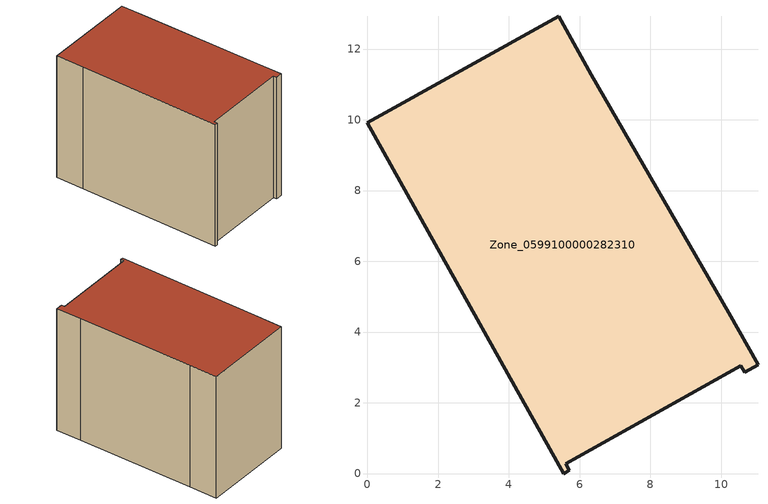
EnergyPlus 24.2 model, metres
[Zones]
Zone_0599100000282310
 floor ground (C_G): 0.93,8.24 0,9.92 5.41,12.92 6.33,11.28 10.21,4.55 11.04,3.07 10.66,2.86 10.55,3.05 5.6,0.28 5.71,0.09 5.55,0 z0
 wall outside (C_F): 0,9.92 0.93,8.24 5.55,0 5.71,0.09 5.6,0.28 10.55,3.05 10.66,2.86 11.04,3.07 10.21,4.55 6.33,11.28 5.41,12.92 0,9.92 z0:8.55
 roof outside (C_R): 11.04,3.07 10.21,4.55 6.33,11.28 5.41,12.92 0,9.92 0.93,8.24 5.55,0 5.71,0.09 5.6,0.28 10.55,3.05 10.66,2.86 z8.55
[BUILDING]
Pand.0599100000282310: North Axis=0; Terrain=City; Loads Convergence Tolerance Value=0.04; Temperature Convergence Tolerance Value=0.4; Solar Distribution=FullExterior; Maximum Number of Warmup Days=25; Minimum Number of Warmup Days=1
[Site:Location]
Rotterdam.The.Hague.AP_ZH_NLD Design_Conditions: Latitude=51.96; Longitude=4.45; Time Zone=1; Elevation=-4.5
[SITE:GROUNDTEMPERATURE:BUILDINGSURFACE]
18, 18, 18, 18, 18, 18, 18, 18, 18, 18, 18, 18
[MATERIAL] Thermal Absorptance=0.9; Solar Absorptance=0.7; Visible Absorptance=0.7
Name | Roughness | Thickness | Conductivity | Density | Specific Heat
G.TC.1965-1974 | MediumSmooth | 0.15 | 0.882353 | 540 | 1210
F.TC.1965-1974 | Rough | 0.3 | 0.697674 | 1920 | 840
R.TC.1965-1974 | MediumRough | 0.2 | 0.232558 | 1500 | 1000
[CONSTRUCTION]
C_G: G.TC.1965-1974
C_F: F.TC.1965-1974
C_R: R.TC.1965-1974
[ZONE]
Zone_0599100000282310: Type=1; Multiplier=1; Ceiling Height=Autocalculate; Volume=Autocalculate; Floor Area=autocalculate; Part of Total Floor Area=Yes
[ZONEINFILTRATION:DESIGNFLOWRATE]
Infil_Zone_0599100000282310: Zone or ZoneList or Space or SpaceList=Zone_0599100000282310; Schedule=AlwaysOn; Design Flow Rate Calculation Method=Flow/Area; Flow Rate per Floor Area=0.003; Constant Term Coefficient=1; Temperature Term Coefficient=0; Velocity Term Coefficient=0; Velocity Squared Term Coefficient=0
[HVACTEMPLATE:ZONE:IDEALLOADSAIRSYSTEM]
Zone_0599100000282310: Maximum Heating Supply Air Temperature=50; Minimum Cooling Supply Air Temperature=13; Maximum Heating Supply Air Humidity Ratio=0.0156; Minimum Cooling Supply Air Humidity Ratio=0.0077; Heating Limit=NoLimit; Cooling Limit=NoLimit; Dehumidification Control Type=ConstantSensibleHeatRatio; Cooling Sensible Heat Ratio=0.7; Dehumidification Setpoint=60; Humidification Control Type=None; Humidification Setpoint=30; Outdoor Air Method=None; Outdoor Air Flow Rate per Person=0.00944; Outdoor Air Flow Rate per Zone Floor Area=0; Outdoor Air Flow Rate per Zone=0; Demand Controlled Ventilation Type=None; Outdoor Air Economizer Type=NoEconomizer; Heat Recovery Type=None; Sensible Heat Recovery Effectiveness=0.7; Latent Heat Recovery Effectiveness=0.65
[ZONECONTROL:THERMOSTAT]
ThermostatControl_Zone_0599100000282310: Zone or ZoneList=Zone_0599100000282310; Control Type Schedule=DualSetpointControlType; Control 1=Thermostat_Zone_0599100000282310; Temperature Difference Between Cutout And Setpoint=0
[THERMOSTATSETPOINT:DUALSETPOINT]
Thermostat_Zone_0599100000282310: Heating Setpoint Temperature Schedule=HeatingSetpoint_Zone_0599100000282310; Cooling Setpoint Temperature Schedule=CoolingSetpoint_Zone_0599100000282310
[SCHEDULE:COMPACT]
HeatingSetpoint_Zone_0599100000282310: Through: 12/31, For: AllDays, Until: 24:00, 21
CoolingSetpoint_Zone_0599100000282310: Through: 12/31, For: AllDays, Until: 24:00, 24
DualSetpointControlType: Through: 12/31, For: AllDays, Until: 24:00, 4
AlwaysOn: Through: 12/31, For: AllDays, Until: 24:00, 1
